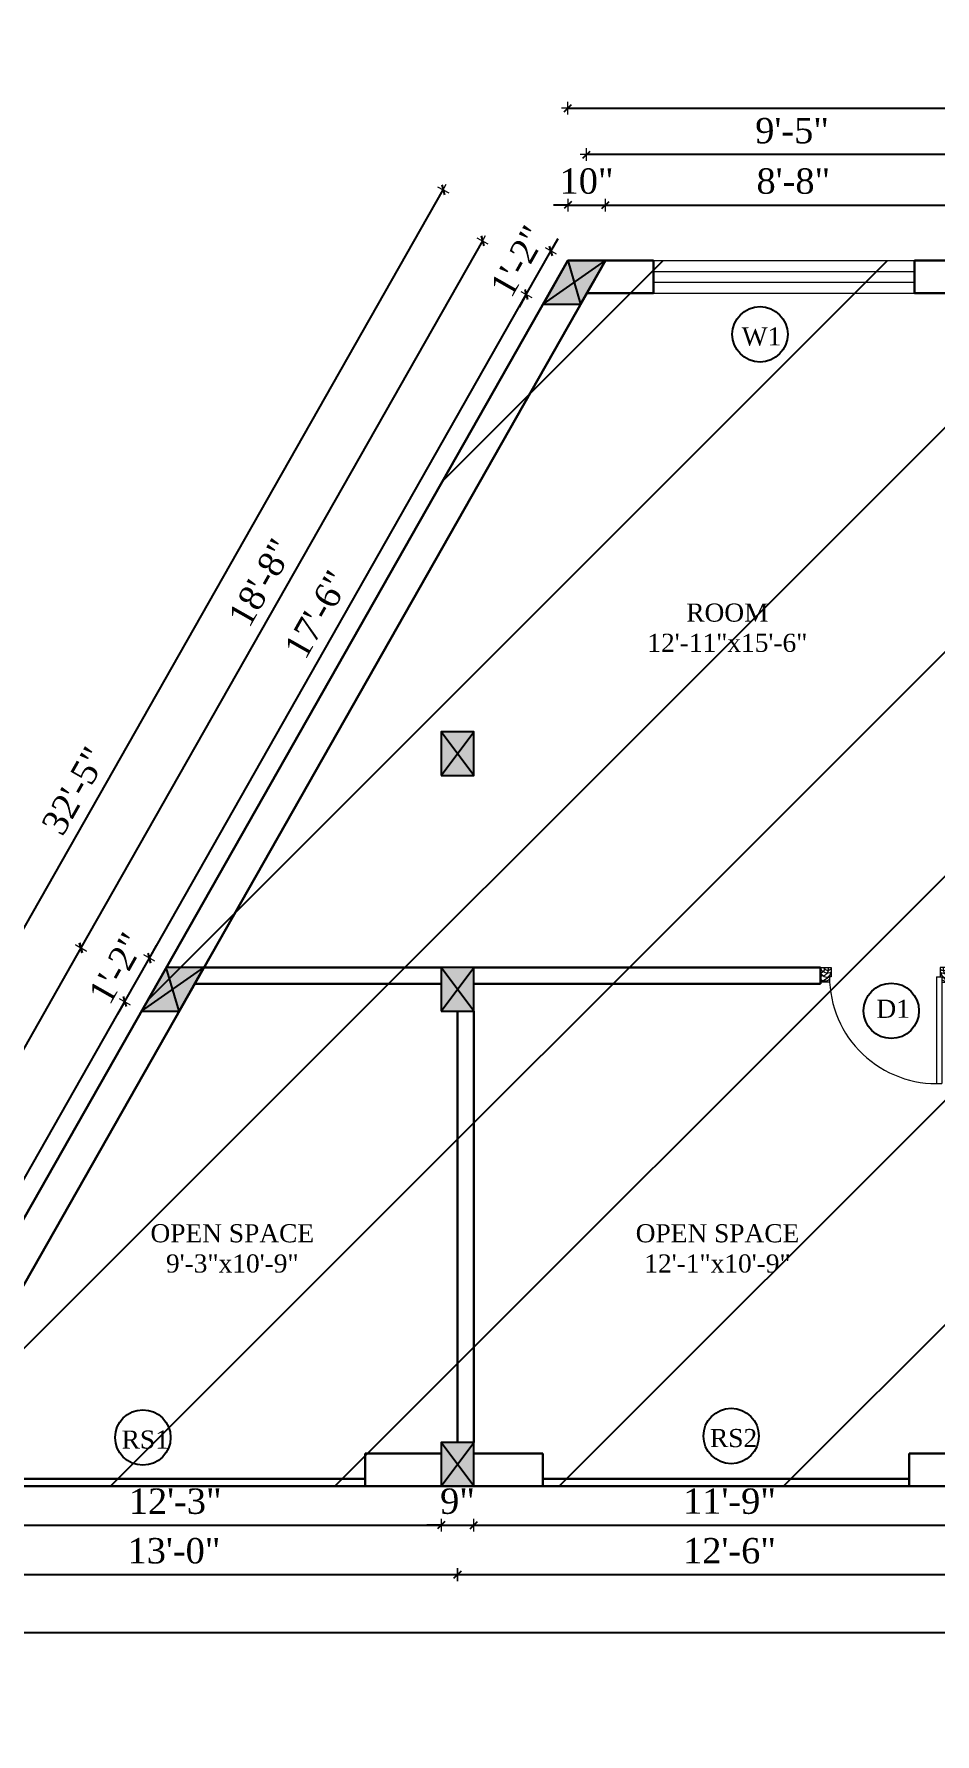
# Model space of a CAD drawing. Header units: inches. Extents: x 6873 to 34015, y -4010 to 8204.
# Drawn here: x 14690 to 14938.4, y -1550.2 to -1081.3 of the extents above; entities that cross this region are included whole.
import ezdxf

# ---------------------------------------------------------------- set-up
doc = ezdxf.new("R2010")
doc.units = ezdxf.units.IN
doc.header["$LTSCALE"] = 5
doc.header["$MEASUREMENT"] = 0
for name, color, linetype, lineweight in [('A-WALL', 7, 'Continuous', 9), ('Dimension', 7, 'Continuous', 18), ('DOOR', 62, 'Continuous', 0), ('Dw', 2, 'Continuous', 18)]:
    doc.layers.add(name, color=color, linetype=linetype, lineweight=lineweight)
doc.layers.add('dim line', color=7, linetype='Continuous', lineweight=15, true_color=0xfab2b2)
doc.layers.add('TEXT', color=6, linetype='Continuous')
doc.layers.add('WALL', color=7, linetype='Continuous')
doc.styles.add('ordinary', font='times.ttf')
doc.dimstyles.new('Copy of 96', dxfattribs={"dimtxt": 7, "dimasz": 4, "dimexe": 0.5, "dimexo": 0.5, "dimgap": 3, "dimtad": 1, "dimdec": 1, "dimzin": 11, "dimdsep": 46, "dimlunit": 4, "dimtxsty": 'ordinary', "dimblk": 'OBLIQUE', "dimcen": 0.09, "dimse1": 1, "dimse2": 1, "dimclrt": 6, "dimazin": 0, "dimtfac": 1, "dimtdec": 1, "dimtix": 1, "dimtmove": 2, "dimatfit": 3, "dimldrblk": 'leader', "dimfxl": 0.5, "dimfxlon": 1, "dimtolj": 1, "dimtzin": 0, "dimarcsym": 0})

# ---------------------------------------------------------------- blocks, each defined once
blk = doc.blocks.new('c2a')
at = {"color": 1, "ltscale": 5}
for p, q in [((18091.63, 4625.76), (18084.82, 4613.76)), ((18101.98, 4625.76), (18091.63, 4625.76)), ((18095.17, 4613.76), (18101.98, 4625.76)), ((18084.82, 4613.76), (18095.17, 4613.76))]:
    blk.add_line(p, q, dxfattribs=at)
blk = doc.blocks.new('A$C27B36B59')
at = {"layer": 'DOOR'}
for p, q in [((0, 4), (0, 0)), ((2.5, 4), (0, 4)), ((0, 0), (3, 0)), ((2.5, 2.5), (2.5, 4)), ((3, 2.5), (2.5, 2.5)), ((3, 0), (3, 2.5))]:
    blk.add_line(p, q, dxfattribs=at)
for centre, radius, start, end in [((-1.4, -0.54), 4.75, 22.1411, 72.838), ((1.34, 2.09), 1.64, 45.138, 144.8948), ((2.21, 0.3), 2.49, 83.3149, 152.658), ((0.13, 0.37), 2.05, 349.4875, 93.6805), ((1.96, -0.47), 2.01, 58.7447, 166.495), ((-0.06, 0.32), 1.13, 343.542, 86.947), ((2.08, -0.4), 1.17, 38.2816, 160.1519)]:
    blk.add_arc(centre, radius, start, end, dxfattribs=at)
blk = doc.blocks.new('D2')
at = {"layer": 'DOOR'}
for p, q in [((74473.95, 24047.59), (74473.95, 24018.09)), ((74473.95, 24047.59), (74475.45, 24047.59)), ((74475.45, 24047.59), (74475.45, 24018.13))]:
    blk.add_line(p, q, dxfattribs=at)
blk.add_arc((74473.95, 24047.59), 29.5, 180, 272.9146, dxfattribs=at)
at = {"layer": 'DOOR', "xscale": -1, "rotation": 180}
blk.add_blockref('A$C27B36B59', (74441.95, 24050.09), dxfattribs=at)
at = {"layer": 'DOOR', "rotation": 180}
blk.add_blockref('A$C27B36B59', (74477.95, 24050.09), dxfattribs=at)
blk = doc.blocks.new('oblique')
at = {"color": 0, "lineweight": -2}
blk.add_line((0.25, 0.25), (-0.25, -0.25), dxfattribs=at)
at = {"layer": 'dim line', "lineweight": 9}
for p, q in [((-0.4375, 0), (0.4375, 0)), ((0, 0.4375), (0, -0.4375))]:
    blk.add_line(p, q, dxfattribs=at)
blk = doc.blocks.new('*D392')
at = {"layer": 'A-WALL', "color": 0, "lineweight": -2, "ltscale": 50, "transparency": 16777216}
blk.add_line((14956.75, -1506.21), (14806.75, -1506.21), dxfattribs=at)
at = {"layer": 'Defpoints', "color": 0, "ltscale": 50, "transparency": 16777216}
for p in [(14806.75, -1481.79), (14956.75, -1481.79), (14806.75, -1506.21)]:
    blk.add_point(p, dxfattribs=at)
at = {"layer": 'A-WALL', "color": 0, "lineweight": -2, "ltscale": 50, "transparency": 16777216, "xscale": 4, "yscale": 4, "zscale": 4, "rotation": 180}
blk.add_blockref('oblique', (14806.75, -1506.21), dxfattribs=at)
at = {"layer": 'A-WALL', "color": 0, "lineweight": -2, "ltscale": 50, "transparency": 16777216, "xscale": 4, "yscale": 4, "zscale": 4}
blk.add_blockref('oblique', (14956.75, -1506.21), dxfattribs=at)
at = {"layer": 'A-WALL', "color": 6, "ltscale": 50, "transparency": 16777216, "insert": (14881.75, -1499.65), "char_height": 7, "attachment_point": 5, "style": 'ordinary'}
blk.add_mtext('\\A1;12\'-6"', dxfattribs=at)
blk = doc.blocks.new('_OBLIQUE')
at = {"color": 0, "linetype": 'ByBlock'}
blk.add_line((-0.5, -0.5), (0.5, 0.5), dxfattribs=at)
blk = doc.blocks.new('leader')
at = {"layer": 'Dimension'}
for p, q in [((0, -4.33), (0, 4.33)), ((-4.42, 0), (4.42, 0))]:
    blk.add_line(p, q, dxfattribs=at)
blk = doc.blocks.new('*D393')
at = {"layer": 'A-WALL', "color": 0, "lineweight": -2, "ltscale": 50, "transparency": 16777216}
blk.add_line((14806.75, -1506.21), (14650.42, -1506.21), dxfattribs=at)
at = {"layer": 'Defpoints', "color": 0, "ltscale": 50, "transparency": 16777216}
for p in [(14650.42, -1481.79), (14806.75, -1481.79), (14650.42, -1506.21)]:
    blk.add_point(p, dxfattribs=at)
at = {"layer": 'A-WALL', "color": 0, "lineweight": -2, "ltscale": 50, "transparency": 16777216, "xscale": 4, "yscale": 4, "zscale": 4, "rotation": 180}
blk.add_blockref('oblique', (14650.42, -1506.21), dxfattribs=at)
at = {"layer": 'A-WALL', "color": 0, "lineweight": -2, "ltscale": 50, "transparency": 16777216, "xscale": 4, "yscale": 4, "zscale": 4}
blk.add_blockref('oblique', (14806.75, -1506.21), dxfattribs=at)
at = {"layer": 'A-WALL', "color": 6, "ltscale": 50, "transparency": 16777216, "insert": (14728.58, -1499.65), "char_height": 7, "attachment_point": 5, "style": 'ordinary'}
blk.add_mtext('\\A1;13\'-0"', dxfattribs=at)
blk = doc.blocks.new('*D369')
at = {"layer": 'A-WALL', "color": 0, "lineweight": -2, "ltscale": 50, "transparency": 16777216}
blk.add_line((15266.25, -1522.26), (14645.25, -1522.26), dxfattribs=at)
at = {"layer": 'Defpoints', "color": 0, "ltscale": 50, "transparency": 16777216}
for p in [(15266.25, -1472.62), (14645.25, -1478.62), (14645.25, -1522.26)]:
    blk.add_point(p, dxfattribs=at)
at = {"layer": 'A-WALL', "color": 0, "lineweight": -2, "ltscale": 50, "transparency": 16777216, "xscale": 4, "yscale": 4, "zscale": 4, "rotation": 180}
blk.add_blockref('oblique', (14645.25, -1522.26), dxfattribs=at)
at = {"layer": 'A-WALL', "color": 0, "lineweight": -2, "ltscale": 50, "transparency": 16777216, "xscale": 4, "yscale": 4, "zscale": 4}
blk.add_blockref('oblique', (15266.25, -1522.26), dxfattribs=at)
at = {"layer": 'A-WALL', "color": 6, "ltscale": 50, "transparency": 16777216, "insert": (14955.75, -1515.69), "char_height": 7, "attachment_point": 5, "style": 'ordinary'}
blk.add_mtext('\\A1;51\'-9"', dxfattribs=at)
blk = doc.blocks.new('*D395')
at = {"layer": 'A-WALL', "color": 0, "lineweight": -2, "ltscale": 50, "transparency": 16777216}
blk.add_line((14647.41, -1467.16), (14714.98, -1348.16), dxfattribs=at)
at = {"layer": 'Defpoints', "color": 0, "ltscale": 50, "transparency": 16777216}
for p in [(14714.98, -1348.16), (14719.63, -1350.79), (14652.06, -1469.79)]:
    blk.add_point(p, dxfattribs=at)
at = {"layer": 'A-WALL', "color": 0, "lineweight": -2, "ltscale": 50, "transparency": 16777216, "xscale": 4, "yscale": 4, "zscale": 4}
for p, rotation in [((14714.98, -1348.16), 60.41148549433758), ((14647.41, -1467.16), 240.4114854943376)]:
    blk.add_blockref('oblique', p, dxfattribs=dict(at, rotation=rotation))
at = {"layer": 'A-WALL', "color": 6, "ltscale": 50, "transparency": 16777216, "insert": (14675.49, -1404.42), "char_height": 7, "attachment_point": 5, "rotation": 60.4115, "style": 'ordinary'}
blk.add_mtext('\\A1;11\'-5"', dxfattribs=at)
blk = doc.blocks.new('*D396')
at = {"layer": 'A-WALL', "color": 0, "lineweight": -2, "ltscale": 50, "transparency": 16777216}
for p, q in [((14714.98, -1348.16), (14721.8, -1336.16)), ((14721.8, -1336.16), (14723.77, -1332.68)), ((14714.98, -1348.16), (14713.01, -1351.64))]:
    blk.add_line(p, q, dxfattribs=at)
at = {"layer": 'Defpoints', "color": 0, "ltscale": 50, "transparency": 16777216}
for p in [(14721.8, -1336.16), (14726.44, -1338.79), (14719.63, -1350.79)]:
    blk.add_point(p, dxfattribs=at)
at = {"layer": 'A-WALL', "color": 0, "lineweight": -2, "ltscale": 50, "transparency": 16777216, "xscale": 4, "yscale": 4, "zscale": 4}
for p, rotation in [((14721.8, -1336.16), 240.4114854943376), ((14714.98, -1348.16), 60.41148549433761)]:
    blk.add_blockref('oblique', p, dxfattribs=dict(at, rotation=rotation))
at = {"layer": 'A-WALL', "color": 6, "ltscale": 50, "transparency": 16777216, "insert": (14712.74, -1338.95), "char_height": 7, "attachment_point": 5, "rotation": 60.4115, "style": 'ordinary'}
blk.add_mtext('\\A1;1\'-2"', dxfattribs=at)
blk = doc.blocks.new('*D397')
at = {"layer": 'A-WALL', "color": 0, "lineweight": -2, "ltscale": 50, "transparency": 16777216}
blk.add_line((14721.8, -1336.16), (14825.71, -1153.16), dxfattribs=at)
at = {"layer": 'Defpoints', "color": 0, "ltscale": 50, "transparency": 16777216}
for p in [(14825.71, -1153.16), (14830.35, -1155.79), (14726.44, -1338.79)]:
    blk.add_point(p, dxfattribs=at)
at = {"layer": 'A-WALL', "color": 0, "lineweight": -2, "ltscale": 50, "transparency": 16777216, "xscale": 4, "yscale": 4, "zscale": 4}
for p, rotation in [((14825.71, -1153.16), 60.41148549433758), ((14721.8, -1336.16), 240.4114854943376)]:
    blk.add_blockref('oblique', p, dxfattribs=dict(at, rotation=rotation))
at = {"layer": 'A-WALL', "color": 6, "ltscale": 50, "transparency": 16777216, "insert": (14768.04, -1241.41), "char_height": 7, "attachment_point": 5, "rotation": 60.4115, "style": 'ordinary'}
blk.add_mtext('\\A1;17\'-6"', dxfattribs=at)
blk = doc.blocks.new('*D398')
at = {"layer": 'A-WALL', "color": 0, "lineweight": -2, "ltscale": 50, "transparency": 16777216}
for p, q in [((14832.52, -1141.16), (14834.5, -1137.68)), ((14825.71, -1153.16), (14832.52, -1141.16)), ((14825.71, -1153.16), (14823.73, -1156.64))]:
    blk.add_line(p, q, dxfattribs=at)
at = {"layer": 'Defpoints', "color": 0, "ltscale": 50, "transparency": 16777216}
for p in [(14832.52, -1141.16), (14837.17, -1143.79), (14830.35, -1155.79)]:
    blk.add_point(p, dxfattribs=at)
at = {"layer": 'A-WALL', "color": 0, "lineweight": -2, "ltscale": 50, "transparency": 16777216, "xscale": 4, "yscale": 4, "zscale": 4}
for p, rotation in [((14832.52, -1141.16), 240.4114854943376), ((14825.71, -1153.16), 60.41148549433761)]:
    blk.add_blockref('oblique', p, dxfattribs=dict(at, rotation=rotation))
at = {"layer": 'A-WALL', "color": 6, "ltscale": 50, "transparency": 16777216, "insert": (14823.46, -1143.95), "char_height": 7, "attachment_point": 5, "rotation": 60.4115, "style": 'ordinary'}
blk.add_mtext('\\A1;1\'-2"', dxfattribs=at)
blk = doc.blocks.new('*D399')
at = {"layer": 'A-WALL', "color": 0, "lineweight": -2, "ltscale": 50, "transparency": 16777216}
blk.add_line((14813.63, -1138.36), (14702.9, -1333.36), dxfattribs=at)
at = {"layer": 'Defpoints', "color": 0, "ltscale": 50, "transparency": 16777216}
for p in [(14833.76, -1149.79), (14702.9, -1333.36), (14723.04, -1344.79)]:
    blk.add_point(p, dxfattribs=at)
at = {"layer": 'A-WALL', "color": 0, "lineweight": -2, "ltscale": 50, "transparency": 16777216, "xscale": 4, "yscale": 4, "zscale": 4}
for p, rotation in [((14813.63, -1138.36), 60.41148549426831), ((14702.9, -1333.36), 240.4114854942683)]:
    blk.add_blockref('oblique', p, dxfattribs=dict(at, rotation=rotation))
at = {"layer": 'A-WALL', "color": 6, "ltscale": 50, "transparency": 16777216, "insert": (14752.56, -1232.62), "char_height": 7, "attachment_point": 5, "rotation": 60.4115, "style": 'ordinary'}
blk.add_mtext('\\A1;18\'-8"', dxfattribs=at)
blk = doc.blocks.new('*D400')
at = {"layer": 'A-WALL', "color": 0, "lineweight": -2, "ltscale": 50, "transparency": 16777216}
blk.add_line((14702.9, -1333.36), (14628.52, -1464.36), dxfattribs=at)
at = {"layer": 'Defpoints', "color": 0, "ltscale": 50, "transparency": 16777216}
for p in [(14723.04, -1344.79), (14628.52, -1464.36), (14648.65, -1475.79)]:
    blk.add_point(p, dxfattribs=at)
at = {"layer": 'A-WALL', "color": 0, "lineweight": -2, "ltscale": 50, "transparency": 16777216, "xscale": 4, "yscale": 4, "zscale": 4}
for p, rotation in [((14702.9, -1333.36), 60.41148549433761), ((14628.52, -1464.36), 240.4114854943376)]:
    blk.add_blockref('oblique', p, dxfattribs=dict(at, rotation=rotation))
at = {"layer": 'A-WALL', "color": 6, "ltscale": 50, "transparency": 16777216, "insert": (14660, -1395.62), "char_height": 7, "attachment_point": 5, "rotation": 60.4115, "style": 'ordinary'}
blk.add_mtext('\\A1;12\'-7"', dxfattribs=at)
blk = doc.blocks.new('*D370')
at = {"layer": 'A-WALL', "color": 0, "lineweight": -2, "ltscale": 50, "transparency": 16777216}
blk.add_line((14610.87, -1462.28), (14802.79, -1124.28), dxfattribs=at)
at = {"layer": 'Defpoints', "color": 0, "ltscale": 50, "transparency": 16777216}
for p in [(14802.79, -1124.28), (14837.17, -1143.79), (14645.25, -1481.79)]:
    blk.add_point(p, dxfattribs=at)
at = {"layer": 'A-WALL', "color": 0, "lineweight": -2, "ltscale": 50, "transparency": 16777216, "xscale": 4, "yscale": 4, "zscale": 4}
for p, rotation in [((14802.79, -1124.28), 60.41148549426792), ((14610.87, -1462.28), 240.4114854942679)]:
    blk.add_blockref('oblique', p, dxfattribs=dict(at, rotation=rotation))
at = {"layer": 'A-WALL', "color": 6, "ltscale": 50, "transparency": 16777216, "insert": (14701.13, -1290.04), "char_height": 7, "attachment_point": 5, "rotation": 60.4115, "style": 'ordinary'}
blk.add_mtext('\\A1;32\'-5"', dxfattribs=at)
blk = doc.blocks.new('*D401')
at = {"layer": 'A-WALL', "color": 0, "lineweight": -2, "ltscale": 50, "transparency": 16777216}
for p, q in [((14837.17, -1128.48), (14833.17, -1128.48)), ((14837.17, -1128.48), (14847.52, -1128.48)), ((14847.52, -1128.48), (14851.52, -1128.48))]:
    blk.add_line(p, q, dxfattribs=at)
at = {"layer": 'Defpoints', "color": 0, "ltscale": 50, "transparency": 16777216}
for p in [(14847.52, -1128.48), (14837.17, -1143.79), (14847.52, -1143.79)]:
    blk.add_point(p, dxfattribs=at)
at = {"layer": 'A-WALL', "color": 0, "lineweight": -2, "ltscale": 50, "transparency": 16777216, "xscale": 4, "yscale": 4, "zscale": 4}
blk.add_blockref('oblique', (14837.17, -1128.48), dxfattribs=at)
at = {"layer": 'A-WALL', "color": 0, "lineweight": -2, "ltscale": 50, "transparency": 16777216, "xscale": 4, "yscale": 4, "zscale": 4, "rotation": 180}
blk.add_blockref('oblique', (14847.52, -1128.48), dxfattribs=at)
at = {"layer": 'A-WALL', "color": 6, "ltscale": 50, "transparency": 16777216, "insert": (14842.34, -1121.92), "char_height": 7, "attachment_point": 5, "style": 'ordinary'}
blk.add_mtext('\\A1;10"', dxfattribs=at)
blk = doc.blocks.new('*D402')
at = {"layer": 'A-WALL', "color": 0, "lineweight": -2, "ltscale": 50, "transparency": 16777216}
blk.add_line((14847.52, -1128.48), (14951.17, -1128.48), dxfattribs=at)
at = {"layer": 'Defpoints', "color": 0, "ltscale": 50, "transparency": 16777216}
for p in [(14951.17, -1128.48), (14847.52, -1143.79), (14951.17, -1143.79)]:
    blk.add_point(p, dxfattribs=at)
at = {"layer": 'A-WALL', "color": 0, "lineweight": -2, "ltscale": 50, "transparency": 16777216, "xscale": 4, "yscale": 4, "zscale": 4}
for p, rotation in [((14847.52, -1128.48), 180.0000000000261), ((14951.17, -1128.48), 2.605510395054913e-11)]:
    blk.add_blockref('oblique', p, dxfattribs=dict(at, rotation=rotation))
at = {"layer": 'A-WALL', "color": 6, "ltscale": 50, "transparency": 16777216, "insert": (14899.34, -1121.92), "char_height": 7, "attachment_point": 5, "style": 'ordinary'}
blk.add_mtext('\\A1;8\'-8"', dxfattribs=at)
blk = doc.blocks.new('*D410')
at = {"layer": 'A-WALL', "color": 0, "lineweight": -2, "ltscale": 50, "transparency": 16777216}
blk.add_line((14955.67, -1114.58), (14842.34, -1114.58), dxfattribs=at)
at = {"layer": 'Defpoints', "color": 0, "ltscale": 50, "transparency": 16777216}
for p in [(14842.34, -1114.58), (14842.34, -1143.79), (14955.67, -1143.79)]:
    blk.add_point(p, dxfattribs=at)
at = {"layer": 'A-WALL', "color": 0, "lineweight": -2, "ltscale": 50, "transparency": 16777216, "xscale": 4, "yscale": 4, "zscale": 4, "rotation": 180}
blk.add_blockref('oblique', (14842.34, -1114.58), dxfattribs=at)
at = {"layer": 'A-WALL', "color": 0, "lineweight": -2, "ltscale": 50, "transparency": 16777216, "xscale": 4, "yscale": 4, "zscale": 4}
blk.add_blockref('oblique', (14955.67, -1114.58), dxfattribs=at)
at = {"layer": 'A-WALL', "color": 6, "ltscale": 50, "transparency": 16777216, "insert": (14899, -1108.01), "char_height": 7, "attachment_point": 5, "style": 'ordinary'}
blk.add_mtext('\\A1;9\'-5"', dxfattribs=at)
blk = doc.blocks.new('*D371')
at = {"layer": 'A-WALL', "color": 0, "lineweight": -2, "ltscale": 50, "transparency": 16777216}
blk.add_line((14837.17, -1101.74), (15216.17, -1101.74), dxfattribs=at)
at = {"layer": 'Defpoints', "color": 0, "ltscale": 50, "transparency": 16777216}
for p in [(15216.17, -1101.74), (14837.17, -1143.79), (15216.17, -1143.79)]:
    blk.add_point(p, dxfattribs=at)
at = {"layer": 'A-WALL', "color": 0, "lineweight": -2, "ltscale": 50, "transparency": 16777216, "xscale": 4, "yscale": 4, "zscale": 4, "rotation": 180}
blk.add_blockref('oblique', (14837.17, -1101.74), dxfattribs=at)
at = {"layer": 'A-WALL', "color": 0, "lineweight": -2, "ltscale": 50, "transparency": 16777216, "xscale": 4, "yscale": 4, "zscale": 4}
blk.add_blockref('oblique', (15216.17, -1101.74), dxfattribs=at)
at = {"layer": 'A-WALL', "color": 6, "ltscale": 50, "transparency": 16777216, "insert": (15026.67, -1095.17), "char_height": 7, "attachment_point": 5, "style": 'ordinary'}
blk.add_mtext('\\A1;31\'-7"', dxfattribs=at)
blk = doc.blocks.new('*D373')
at = {"layer": 'A-WALL', "color": 0, "lineweight": -2, "ltscale": 50, "transparency": 16777216}
blk.add_line((14655.6, -1492.55), (14802.25, -1492.55), dxfattribs=at)
at = {"layer": 'Defpoints', "color": 0, "ltscale": 50, "transparency": 16777216}
for p in [(14655.6, -1481.79), (14802.25, -1481.79), (14802.25, -1492.55)]:
    blk.add_point(p, dxfattribs=at)
at = {"layer": 'A-WALL', "color": 0, "lineweight": -2, "ltscale": 50, "transparency": 16777216, "xscale": 4, "yscale": 4, "zscale": 4, "rotation": 180}
blk.add_blockref('oblique', (14655.6, -1492.55), dxfattribs=at)
at = {"layer": 'A-WALL', "color": 0, "lineweight": -2, "ltscale": 50, "transparency": 16777216, "xscale": 4, "yscale": 4, "zscale": 4}
blk.add_blockref('oblique', (14802.25, -1492.55), dxfattribs=at)
at = {"layer": 'A-WALL', "color": 6, "ltscale": 50, "transparency": 16777216, "insert": (14728.92, -1485.99), "char_height": 7, "attachment_point": 5, "style": 'ordinary'}
blk.add_mtext('\\A1;12\'-3"', dxfattribs=at)
blk = doc.blocks.new('*D374')
at = {"layer": 'A-WALL', "color": 0, "lineweight": -2, "ltscale": 50, "transparency": 16777216}
for p, q in [((14802.25, -1492.55), (14798.25, -1492.55)), ((14802.25, -1492.55), (14811.25, -1492.55)), ((14811.25, -1492.55), (14815.25, -1492.55))]:
    blk.add_line(p, q, dxfattribs=at)
at = {"layer": 'Defpoints', "color": 0, "ltscale": 50, "transparency": 16777216}
for p in [(14802.25, -1481.79), (14811.25, -1481.79), (14811.25, -1492.55)]:
    blk.add_point(p, dxfattribs=at)
at = {"layer": 'A-WALL', "color": 0, "lineweight": -2, "ltscale": 50, "transparency": 16777216, "xscale": 4, "yscale": 4, "zscale": 4}
blk.add_blockref('oblique', (14802.25, -1492.55), dxfattribs=at)
at = {"layer": 'A-WALL', "color": 0, "lineweight": -2, "ltscale": 50, "transparency": 16777216, "xscale": 4, "yscale": 4, "zscale": 4, "rotation": 180}
blk.add_blockref('oblique', (14811.25, -1492.55), dxfattribs=at)
at = {"layer": 'A-WALL', "color": 6, "ltscale": 50, "transparency": 16777216, "insert": (14806.75, -1485.98), "char_height": 7, "attachment_point": 5, "style": 'ordinary'}
blk.add_mtext('\\A1;9"', dxfattribs=at)
blk = doc.blocks.new('*D375')
at = {"layer": 'A-WALL', "color": 0, "lineweight": -2, "ltscale": 50, "transparency": 16777216}
blk.add_line((14811.25, -1492.55), (14952.25, -1492.55), dxfattribs=at)
at = {"layer": 'Defpoints', "color": 0, "ltscale": 50, "transparency": 16777216}
for p in [(14811.25, -1481.79), (14952.25, -1481.79), (14952.25, -1492.55)]:
    blk.add_point(p, dxfattribs=at)
at = {"layer": 'A-WALL', "color": 0, "lineweight": -2, "ltscale": 50, "transparency": 16777216, "xscale": 4, "yscale": 4, "zscale": 4, "rotation": 180}
blk.add_blockref('oblique', (14811.25, -1492.55), dxfattribs=at)
at = {"layer": 'A-WALL', "color": 0, "lineweight": -2, "ltscale": 50, "transparency": 16777216, "xscale": 4, "yscale": 4, "zscale": 4}
blk.add_blockref('oblique', (14952.25, -1492.55), dxfattribs=at)
at = {"layer": 'A-WALL', "color": 6, "ltscale": 50, "transparency": 16777216, "insert": (14881.75, -1485.98), "char_height": 7, "attachment_point": 5, "style": 'ordinary'}
blk.add_mtext('\\A1;11\'-9"', dxfattribs=at)
blk = doc.blocks.new('*D381')
at = {"layer": 'A-WALL', "color": 0, "lineweight": -2, "ltscale": 50, "transparency": 16777216}
blk.add_line((15301.19, -1277.79), (15301.19, -3142.55), dxfattribs=at)
at = {"layer": 'Defpoints', "color": 0, "ltscale": 50, "transparency": 16777216}
for p in [(13831.43, -1277.79), (15228.46, -3142.55), (15301.19, -3142.55)]:
    blk.add_point(p, dxfattribs=at)
at = {"layer": 'A-WALL', "color": 0, "lineweight": -2, "ltscale": 50, "transparency": 16777216, "xscale": 4, "yscale": 4, "zscale": 4}
for p, rotation in [((15301.19, -1277.79), 90), ((15301.19, -3142.55), 270)]:
    blk.add_blockref('oblique', p, dxfattribs=dict(at, rotation=rotation))
at = {"layer": 'A-WALL', "color": 6, "ltscale": 50, "transparency": 16777216, "insert": (15294.63, -2210.17), "char_height": 7, "attachment_point": 5, "rotation": 90, "style": 'ordinary'}
blk.add_mtext('\\A1;155\'-5"', dxfattribs=at)
blk = doc.blocks.new('*D384')
at = {"layer": 'A-WALL', "color": 0, "lineweight": -2, "ltscale": 50, "transparency": 16777216}
blk.add_line((15289.77, -1354.79), (15289.77, -1469.79), dxfattribs=at)
at = {"layer": 'Defpoints', "color": 0, "ltscale": 50, "transparency": 16777216}
for p in [(13831.8, -1354.79), (15218.17, -1469.79), (15289.77, -1469.79)]:
    blk.add_point(p, dxfattribs=at)
at = {"layer": 'A-WALL', "color": 0, "lineweight": -2, "ltscale": 50, "transparency": 16777216, "xscale": 4, "yscale": 4, "zscale": 4}
for p, rotation in [((15289.77, -1354.79), 90), ((15289.77, -1469.79), 270)]:
    blk.add_blockref('oblique', p, dxfattribs=dict(at, rotation=rotation))
at = {"layer": 'A-WALL', "color": 6, "ltscale": 50, "transparency": 16777216, "insert": (15283.2, -1412.29), "char_height": 7, "attachment_point": 5, "rotation": 90, "style": 'ordinary'}
blk.add_mtext('\\A1;9\'-7"', dxfattribs=at)
blk = doc.blocks.new('*D388')
at = {"layer": 'A-WALL', "color": 0, "lineweight": -2, "ltscale": 50, "transparency": 16777216}
blk.add_line((15312.08, -1348.79), (15312.08, -1475.79), dxfattribs=at)
at = {"layer": 'Defpoints', "color": 0, "ltscale": 50, "transparency": 16777216}
for p in [(13831.77, -1348.79), (15218.21, -1475.79), (15312.08, -1475.79)]:
    blk.add_point(p, dxfattribs=at)
at = {"layer": 'A-WALL', "color": 0, "lineweight": -2, "ltscale": 50, "transparency": 16777216, "xscale": 4, "yscale": 4, "zscale": 4}
for p, rotation in [((15312.08, -1348.79), 90), ((15312.08, -1475.79), 270)]:
    blk.add_blockref('oblique', p, dxfattribs=dict(at, rotation=rotation))
at = {"layer": 'A-WALL', "color": 6, "ltscale": 50, "transparency": 16777216, "insert": (15305.5, -1412.29), "char_height": 7, "attachment_point": 5, "rotation": 90, "style": 'ordinary'}
blk.add_mtext('\\A1;10\'-7"', dxfattribs=at)

msp = doc.modelspace()

# ---------------------------------------------------------------- hatches: boundary and pattern name
at = {"layer": 'WALL', "linetype": 'ByBlock', "ltscale": 5, "true_color": 0xf8991e}
h = msp.add_hatch(dxfattribs=at)
h.set_pattern_fill('ANSI31', color=30, scale=350)
h.set_pattern_definition([(45, (8200.943, 1103.258), (-30.93592, 30.93592), [])])
h.paths.add_polyline_path([(14645.25, -1481.79), (14837.17, -1143.79), (15216.17, -1143.79), (15217.66, -1385.79), (15266.25, -1385.79), (15266.25, -1475.79), (15218.25, -1475.79), (15218.25, -1481.79)])
h = msp.add_hatch(color=30, dxfattribs=at)
h.dxf.hatch_style = 1
h.paths.add_polyline_path([(14838.93, -1149.79), (14840.7, -1155.79), (14847.52, -1143.79)])
h.paths.add_polyline_path([(14838.93, -1149.79), (14847.52, -1143.79), (14837.17, -1143.79)])
h.paths.add_polyline_path([(14837.17, -1143.79), (14830.35, -1155.79), (14838.93, -1149.79)])
h.paths.add_polyline_path([(14838.93, -1149.79), (14830.35, -1155.79), (14840.7, -1155.79)])
h = msp.add_hatch(color=30, dxfattribs=at)
h.dxf.hatch_style = 1
h.paths.add_polyline_path([(14806.75, -1279.79), (14802.25, -1285.79), (14811.25, -1285.79)])
h.paths.add_polyline_path([(14811.25, -1285.79), (14811.25, -1273.79), (14806.75, -1279.79)])
h.paths.add_polyline_path([(14806.75, -1279.79), (14811.25, -1273.79), (14802.25, -1273.79)])
h.paths.add_polyline_path([(14802.25, -1273.79), (14802.25, -1285.79), (14806.75, -1279.79)])
h = msp.add_hatch(color=30, dxfattribs=at)
h.dxf.hatch_style = 1
h.paths.add_polyline_path([(14728.21, -1344.79), (14729.98, -1350.79), (14736.79, -1338.79)])
h.paths.add_polyline_path([(14728.21, -1344.79), (14736.79, -1338.79), (14726.44, -1338.79)])
h.paths.add_polyline_path([(14726.44, -1338.79), (14719.63, -1350.79), (14728.21, -1344.79)])
h.paths.add_polyline_path([(14728.21, -1344.79), (14719.63, -1350.79), (14729.98, -1350.79)])
h = msp.add_hatch(color=30, dxfattribs=at)
h.dxf.hatch_style = 1
h.paths.add_polyline_path([(14806.75, -1344.79), (14802.25, -1350.79), (14811.25, -1350.79)])
h.paths.add_polyline_path([(14811.25, -1350.79), (14811.25, -1338.79), (14806.75, -1344.79)])
h.paths.add_polyline_path([(14806.75, -1344.79), (14811.25, -1338.79), (14802.25, -1338.79)])
h.paths.add_polyline_path([(14802.25, -1338.79), (14802.25, -1350.79), (14806.75, -1344.79)])
h = msp.add_hatch(color=30, dxfattribs=at)
h.dxf.hatch_style = 1
h.paths.add_polyline_path([(14806.75, -1475.79), (14802.25, -1481.79), (14811.25, -1481.79)])
h.paths.add_polyline_path([(14811.25, -1481.79), (14811.25, -1469.79), (14806.75, -1475.79)])
h.paths.add_polyline_path([(14806.75, -1475.79), (14811.25, -1469.79), (14802.25, -1469.79)])
h.paths.add_polyline_path([(14802.25, -1469.79), (14802.25, -1481.79), (14806.75, -1475.79)])

# ---------------------------------------------------------------- linework, layer by layer
at = {"color": 1, "ltscale": 5}
for p, q in [((14830.35, -1155.79), (14847.52, -1143.79)), ((14837.17, -1143.79), (14840.7, -1155.79)), ((14802.25, -1285.79), (14811.25, -1273.79)), ((14811.25, -1285.79), (14802.25, -1273.79)), ((14719.63, -1350.79), (14736.79, -1338.79)), ((14729.98, -1350.79), (14726.44, -1338.79)), ((14802.25, -1350.79), (14811.25, -1338.79)), ((14811.25, -1350.79), (14802.25, -1338.79)), ((14802.25, -1481.79), (14811.25, -1469.79)), ((14811.25, -1481.79), (14802.25, -1469.79))]:
    msp.add_line(p, q, dxfattribs=at)
at = {"layer": 'A-WALL', "lineweight": 30}
for p, q in [((14645.25, -1481.79), (14837.17, -1143.79)), ((14655.6, -1481.79), (14847.52, -1143.79)), ((14860.79, -1143.79), (14837.17, -1143.79)), ((14860.79, -1152.79), (14860.79, -1143.79)), ((14980.17, -1143.79), (14932.79, -1143.79)), ((14932.79, -1152.79), (14932.79, -1143.79)), ((14860.79, -1152.79), (14842.41, -1152.79)), ((14951.17, -1152.79), (14932.79, -1152.79)), ((14802.25, -1338.79), (14736.79, -1338.79)), ((14906.81, -1338.79), (14811.25, -1338.79)), ((14906.81, -1338.79), (14906.81, -1343.29)), ((14802.25, -1343.29), (14734.24, -1343.29)), ((14906.81, -1343.29), (14811.25, -1343.29)), ((14806.75, -1469.79), (14806.75, -1350.79)), ((14811.25, -1469.79), (14811.25, -1350.79)), ((14781.25, -1472.79), (14802.25, -1472.79)), ((14781.25, -1481.79), (14781.25, -1472.79)), ((14811.25, -1472.79), (14830.25, -1472.79)), ((14830.25, -1481.79), (14830.25, -1472.79)), ((14931.25, -1472.79), (14952.25, -1472.79)), ((14931.25, -1481.79), (14931.25, -1472.79)), ((14678.25, -1479.79), (14781.25, -1479.79)), ((14830.25, -1479.79), (14931.25, -1479.79)), ((14678.25, -1481.79), (14781.25, -1481.79)), ((14781.25, -1481.79), (14830.25, -1481.79)), ((14830.25, -1481.79), (14931.25, -1481.79)), ((14931.25, -1481.79), (14982.25, -1481.79))]:
    msp.add_line(p, q, dxfattribs=at)
at = {"layer": 'A-WALL', "ltscale": 5}
msp.add_circle((15105.47, 278.39), 4288.21, dxfattribs=at)
at = {"layer": 'Dw', "color": 3}
for p, q in [((14860.79, -1143.79), (14932.79, -1143.79)), ((14860.79, -1146.79), (14932.79, -1146.79)), ((14860.79, -1149.79), (14932.79, -1149.79)), ((14860.79, -1152.79), (14932.79, -1152.79))]:
    msp.add_line(p, q, dxfattribs=at)
at = {"layer": 'TEXT'}
for centre in [(14890.15, -1164.14), (14926.34, -1350.71), (14719.99, -1468.38), (14882.2, -1467.97)]:
    msp.add_circle(centre, 7.64, dxfattribs=at)
at = {"layer": 'WALL', "color": 2, "linetype": 'ByBlock', "ltscale": 5}
for points in [[(14830.35, -1155.79), (14840.7, -1155.79), (14847.52, -1143.79), (14837.17, -1143.79)], [(14802.25, -1285.79), (14811.25, -1285.79), (14811.25, -1273.79), (14802.25, -1273.79)], [(14719.63, -1350.79), (14729.98, -1350.79), (14736.79, -1338.79), (14726.44, -1338.79)], [(14802.25, -1350.79), (14811.25, -1350.79), (14811.25, -1338.79), (14802.25, -1338.79)], [(14802.25, -1481.79), (14811.25, -1481.79), (14811.25, -1469.79), (14802.25, -1469.79)]]:
    msp.add_lwpolyline(points, close=True, dxfattribs=at)

# ---------------------------------------------------------------- block references
for p in [(-3254.47, -5769.55), (-3365.19, -5964.55)]:
    msp.add_blockref('c2a', p, dxfattribs=at)
at = {"layer": 'WALL', "color": 2, "linetype": 'ByBlock'}
msp.add_blockref('D2', (-59535.14, -25388.88), dxfattribs=at)

# ---------------------------------------------------------------- texts
at = {"layer": 'TEXT', "style": 'ordinary'}
for s, p in [('W1', (14885.11, -1167.21)), ('D1', (14922.24, -1352.64)), ('RS1', (14714.14, -1471.45)), ('RS2', (14876.36, -1471.03))]:
    msp.add_text(s, height=5, rotation=0.0004, dxfattribs=at).set_placement(p)
at = {"layer": 'TEXT', "char_height": 5, "attachment_point": 8, "rotation": 359.9996, "style": 'ordinary'}
for s, insert in [('ROOM\\P12\'-11"x15\'-6"', (14881.15, -1251.79)), ('OPEN SPACE\\P9\'-3"x10\'-9"', (14744.65, -1422.96)), ('OPEN SPACE\\P12\'-1"x10\'-9"', (14878.43, -1422.96))]:
    msp.add_mtext_dynamic_manual_height_columns(s, width=101.5687, gutter_width=1720.72, heights=[0], dxfattribs=dict(at, insert=insert))

# ---------------------------------------------------------------- dimensions: what is measured, and where the dimension line sits
at = {"layer": 'A-WALL', "ltscale": 50}
for base, p1, p2, picture, middle in [((15216.17, -1101.74), (14837.17, -1143.79), (15216.17, -1143.79), '*D371', (15026.67, -1095.17)), ((14842.34, -1114.58), (14955.67, -1143.79), (14842.34, -1143.79), '*D410', (14899, -1108.01)), ((14645.25, -1522.26), (15266.25, -1472.62), (14645.25, -1478.62), '*D369', (14955.75, -1515.69)), ((14802.25, -1492.55), (14655.6, -1481.79), (14802.25, -1481.79), '*D373', (14728.92, -1485.99)), ((14811.25, -1492.55), (14802.25, -1481.79), (14811.25, -1481.79), '*D374', (14806.75, -1485.98)), ((14952.25, -1492.55), (14811.25, -1481.79), (14952.25, -1481.79), '*D375', (14881.75, -1485.98)), ((14650.42, -1506.21), (14806.75, -1481.79), (14650.42, -1481.79), '*D393', (14728.58, -1499.65)), ((14806.75, -1506.21), (14956.75, -1481.79), (14806.75, -1481.79), '*D392', (14881.75, -1499.65))]:
    dim = msp.add_linear_dim(base=base, p1=p1, p2=p2, dimstyle='Copy of 96', override={"dimdec": 0, "dimblk": 'oblique', "dimtdec": 0, "dimarcsym": 1}, dxfattribs=at)
    dim.commit()
    dim.dimension.update_dxf_attribs({"geometry": picture, "text_midpoint": middle})
for p1, p2, distance, picture, middle in [((14837.17, -1143.79), (14847.52, -1143.79), 15.31, '*D401', (14842.34, -1121.92)), ((14645.25, -1481.79), (14837.17, -1143.79), 39.53, '*D370', (14701.13, -1290.04)), ((14833.76, -1149.79), (14723.04, -1344.79), -23.15, '*D399', (14752.56, -1232.62))]:
    dim = msp.add_aligned_dim(p1=p1, p2=p2, distance=distance, dimstyle='Copy of 96', override={"dimdec": 0, "dimblk": 'oblique', "dimtdec": 0, "dimarcsym": 1}, dxfattribs=at)
    dim.commit()
    dim.dimension.update_dxf_attribs({"geometry": picture, "text_midpoint": middle})
for base, p1, p2, angle, picture, middle in [((14951.17, -1128.48), (14847.52, -1143.79), (14951.17, -1143.79), 180, '*D402', (14899.34, -1121.92)), ((14832.52, -1141.16), (14830.35, -1155.79), (14837.17, -1143.79), 240.4115, '*D398', (14823.46, -1143.95)), ((14825.71, -1153.16), (14726.44, -1338.79), (14830.35, -1155.79), 240.4115, '*D397', (14768.04, -1241.41)), ((15301.19, -3142.55), (13831.43, -1277.79), (15228.46, -3142.55), 90, '*D381', (15294.63, -2210.17)), ((14721.8, -1336.16), (14719.63, -1350.79), (14726.44, -1338.79), 240.4115, '*D396', (14712.74, -1338.95)), ((14628.52, -1464.36), (14723.04, -1344.79), (14648.65, -1475.79), 60.4115, '*D400', (14660, -1395.62)), ((15312.08, -1475.79), (13831.77, -1348.79), (15218.21, -1475.79), 90, '*D388', (15305.5, -1412.29)), ((14714.98, -1348.16), (14652.06, -1469.79), (14719.63, -1350.79), 240.4115, '*D395', (14675.49, -1404.42)), ((15289.77, -1469.79), (13831.8, -1354.79), (15218.17, -1469.79), 90, '*D384', (15283.2, -1412.29))]:
    dim = msp.add_linear_dim(base=base, p1=p1, p2=p2, angle=angle, dimstyle='Copy of 96', override={"dimdec": 0, "dimblk": 'oblique', "dimtdec": 0, "dimarcsym": 1}, dxfattribs=at)
    dim.commit()
    dim.dimension.update_dxf_attribs({"geometry": picture, "text_midpoint": middle})

doc.saveas('drawing.dxf')
